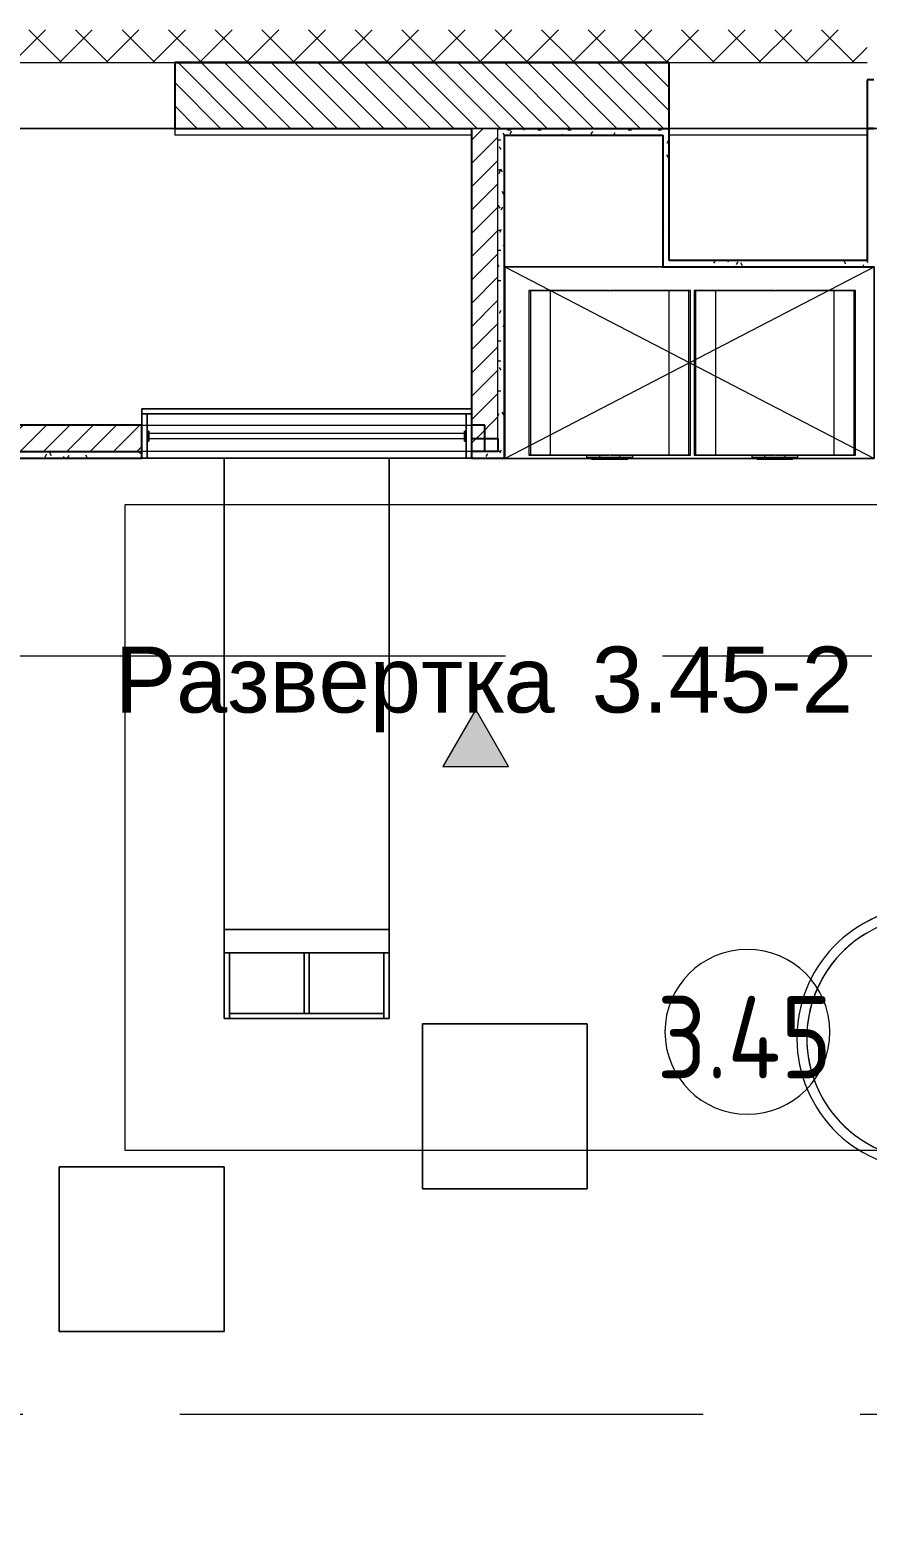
# Model space of a CAD drawing. Header units: millimetres. Extents: x -3511 to 67671, y -1987 to 16130.
# Drawn here: x 4220 to 6760, y 10773 to 15299 of the extents above; entities that cross this region are included whole.
import ezdxf

# ---------------------------------------------------------------- set-up
doc = ezdxf.new("R2010")
doc.units = ezdxf.units.MM
doc.linetypes.add('Осевая', pattern=[3175, 635, -476.25, 1587.5, -476.25])
for name, color, linetype, lineweight in [('A-ANNO-DIMS', 7, 'Continuous', 9), ('A-ANNO-DIMS-100', 7, 'Continuous', 9), ('A-AREA-IDEN', 7, 'Continuous', 9), ('A-DETL', 7, 'Continuous', 9), ('A-WALL', 7, 'Continuous', 9), ('G-ANNO-SYMB', 7, 'Continuous', 9), ('I-WALL', 7, 'Continuous', 9), ('Оси-2', 7, 'Осевая', 9)]:
    doc.layers.add(name, color=color, linetype=linetype, lineweight=lineweight)
for name, color, linetype, lineweight, true_color in [('A-WALL-1', 7, 'Continuous', 25, 0x3c3c3c), ('A-WALL-2', 7, 'Continuous', 13, 0x3c3c3c), ('A-WALL-FNSH-1', 7, 'Continuous', 13, 0x3c3c3c), ('I-FURN-1', 7, 'Continuous', 9, 0xf0f0f0)]:
    doc.layers.add(name, color=color, linetype=linetype, lineweight=lineweight, true_color=true_color)
doc.styles.add('Arial_1', font='arial.ttf', dxfattribs={"height": 200})
doc.styles.add('GOST Common', font='GOST_Common.ttf', dxfattribs={"width": 0.9, "height": 250})
doc.styles.add('ISOCPEUR', font='isocpeur.ttf', dxfattribs={"width": 0.9, "height": 250})
doc.dimstyles.new('ISO-2_5_0_9К_БОЛЬШОЙ', dxfattribs={"dimscale": 304.8, "dimtxt": 248.995294, "dimasz": 0.492126, "dimexe": 0.393701, "dimexo": 0.984252, "dimgap": 0, "dimtad": 1, "dimdec": 0, "dimrnd": 10, "dimzin": 0, "dimdsep": 46, "dimtxsty": 'ISOCPEUR', "dimblk1": 'OBLIQUE', "dimblk2": 'OBLIQUE', "dimsah": 1, "dimcen": 0.09, "dimdle": 0.393701, "dimazin": 0, "dimtfac": 1, "dimtdec": 4, "dimtix": 1, "dimtmove": 0, "dimatfit": 3, "dimfxl": 1, "dimtvp": 1, "dimtolj": 1, "dimtzin": 0, "dimarcsym": 2})
pattern_1 = [(45, (0, 0), (-35.35534, 35.35534), [])]
pattern_2 = [(0, (0, 0), (121.92, 30.48), [10.058, -81.382, 10.058, -81.382, -487.68]), (0, (0, 0), (121.92, 30.48), [-182.88, 10.058, -172.822, 10.058, -81.382, -213.36]), (0, (0, 0), (121.92, 30.48), [-457.2, 10.058, -50.902, 10.058, -142.342]), (120, (45.72, 15.24), (-87.356454, 90.34582), [10.058, -81.382, 10.058, -81.382, -487.68]), (120, (45.72, 15.24), (-87.356454, 90.34582), [-182.88, 10.058, -172.822, 10.058, -81.382, -213.36]), (120, (45.72, 15.24), (-87.356454, 90.34582), [-457.2, 10.058, -50.902, 10.058, -142.342]), (240, (60.96, 76.2), (-34.563546, -120.82582), [10.058, -81.382, 10.058, -81.382, -487.68]), (240, (60.96, 76.2), (-34.563546, -120.82582), [-182.88, 10.058, -172.822, 10.058, -81.382, -213.36]), (240, (60.96, 76.2), (-34.563546, -120.82582), [-457.2, 10.058, -50.902, 10.058, -142.342])]

# ---------------------------------------------------------------- blocks, each defined once
blk = doc.blocks.new('Шкаф параметрический - 1_309-32541261-План разверток пом_3_45_ Этаж 3')
at = {"layer": 'I-FURN-1'}
for p, q in [((0, 0), (1120, 581)), ((0, 581), (1120, 0)), ((1120, 581), (0, 581)), ((0, 581), (0, 0)), ((0, 0), (0, 581)), ((0, 581), (479, 581)), ((479, 581), (1119, 581)), ((1120, 0), (1120, 581)), ((1120, 581), (1120, 0)), ((0, 0), (1120, 0)), ((263, 0), (0, 0)), ((373, 0), (263, 0)), ((764, 0), (373, 0)), ((874, 0), (764, 0)), ((1120, 0), (874, 0))]:
    blk.add_line(p, q, dxfattribs=at)
blk = doc.blocks.new('ПУФ - 800 мешок 1_51-26157157-План разверток пом_3_45_ Этаж 3')
at = {"layer": 'I-FURN-1'}
blk.add_line((-164.9, 331.2), (-164.9, 331.2), dxfattribs=at)
for radius, start, end in [(400, 0, 180), (400, 0, 180), (370, 0, 180), (370, 95.2941, 116.4616), (370, 31.7647, 95.2941), (370, 116.4706, 180), (370, 0, 31.7647), (400, 180, 360), (400, 180, 320), (370, 180, 328.2353), (370, 180, 243.5294), (400, 320, 0), (370, 349.5929, 0), (370, 349.5929, 360), (370, 254.1176, 349.4118), (370, 328.2353, 349.4118), (370, 243.5294, 254.1176)]:
    blk.add_arc((0, 0), radius, start, end, dxfattribs=at)
blk = doc.blocks.new('Стол для рисования - Стол для рисования-31999524-План разверток пом_3_45_ Этаж 3')
at = {"layer": 'I-FURN-1'}
for p, q in [((-134, 500), (-150, 500)), ((-150, 500), (-150, -500)), ((-150, -500), (-150, 500)), ((-150, 500), (-134, 500)), ((-150, 500), (-150, -500)), ((0, 500), (-150, 500)), ((-150, 500), (0, 500)), ((-150, -500), (-150, 500)), ((-150, 500), (-150, -500)), ((-100, 500), (-150, 500)), ((-150, 500), (-100, 500)), ((-150, -500), (-150, 500)), ((0, 500), (-134, 500)), ((-134, 500), (-134, 484)), ((-134, 484), (-134, 500)), ((-134, 500), (-100, 500)), ((-134, -500), (-134, 500)), ((-134, 500), (-134, 484)), ((-100, 500), (-60, 500)), ((-60, 500), (-100, 500)), ((-100, 500), (-60, 500)), ((-60, 500), (0, 500)), ((0, 500), (-60, 500)), ((-60, 500), (0, 500)), ((0, 484), (0, 500)), ((0, 500), (0, 484)), ((0, -500), (0, 500)), ((0, 500), (0, -500)), ((0, 484), (0, 500)), ((0, 500), (0, 484)), ((-134, 484), (0, 484)), ((-81.4, 484), (-134, 484)), ((-134, 484), (-134, -484)), ((-81.9, 484), (-81.9, 478.5)), ((-81.9, 484), (-59.4, 484)), ((-81.4, 484), (-81.9, 484)), ((-81.9, 478.5), (-81.4, 478.5)), ((-79.9, 478.5), (-81.9, 478.5)), ((-74.5, 484), (-81.4, 484)), ((-74.5, 484), (-81.4, 484)), ((-81.4, 478.5), (-74.5, 478.5)), ((-77.5, 478.5), (-79.9, 478.5)), ((-74.4, 478.5), (-77.5, 478.5)), ((-74.5, 484), (-74.2, 484)), ((-74.2, 484), (-74.5, 484)), ((-74.5, 483.8), (-74.5, 478.5)), ((-74.5, 478.5), (-74.5, -478.8)), ((-51.9, 478.5), (-74.4, 478.5)), ((-74.2, 484), (-70.8, 484)), ((-70.8, 484), (-74.2, 484)), ((-70.8, 484), (-73.5, 484)), ((-70.8, 484), (-73.5, 484)), ((-73.5, 478.5), (-72.4, 478.5)), ((-72.3, 478.5), (-70.8, 478.5)), ((-67, 484), (-70.8, 484)), ((-70.8, 484), (-67, 484)), ((-67, 484), (-70.8, 484)), ((-67, 484), (-70.8, 484)), ((-70.7, 478.5), (-69, 478.5)), ((-68.9, 478.5), (-67, 478.5)), ((-63.2, 484), (-66.9, 484)), ((-66.9, 484), (-63.3, 484)), ((-63.3, 484), (-66.9, 484)), ((-63.3, 484), (-66.9, 484)), ((-66.9, 478.5), (-65, 478.5)), ((-65, 478.5), (-63.2, 478.5)), ((-60.5, 484), (-63, 484)), ((-63, 484), (-59.8, 484)), ((-59.8, 484), (-63, 484)), ((-60.5, 484), (-63, 484)), ((-63, 478.5), (-61.7, 478.5)), ((-61.6, 478.5), (-60.5, 478.5)), ((-59.8, 484), (-59.5, 484)), ((-59.5, 484), (-59.8, 484)), ((-59.5, 478.5), (-59.5, 483.9)), ((-59.5, -478.7), (-59.5, 478.5)), ((-59.4, 484), (-56.3, 484)), ((-52.4, 484), (-59.4, 484)), ((-52.4, 484), (-59.4, 484)), ((-59.4, 478.5), (-52.4, 478.5)), ((-56.3, 484), (-51.9, 484)), ((-51.9, 484), (-52.4, 484)), ((0, 484), (-52.4, 484)), ((-52.4, 478.5), (-51.9, 478.5)), ((-51.9, 478.5), (-51.9, 484)), ((0, -484), (0, 484)), ((0, 484), (0, -484)), ((1500, 250), (0, 250)), ((0, 250), (0, -250)), ((0, -250), (0, 250)), ((0, 250), (1500, 250)), ((1430, 250), (1430, -250)), ((1500, 250), (1430, 250)), ((1430, 250), (1500, 250)), ((1430, -250), (1430, 250)), ((1700, 250), (1500, 250)), ((1500, 250), (1500, 234)), ((1500, 234), (1500, 250)), ((1500, 250), (1700, 250)), ((1500, 234), (1500, 250)), ((1500, 250), (1500, 8)), ((1500, -250), (1500, 250)), ((1500, 250), (1500, 234)), ((1500, 234), (1700, 234)), ((1684, 234), (1500, 234)), ((1500, 8), (1500, 234)), ((1684, 234), (1500, 234)), ((1500, 234), (1500, 8)), ((1500, 8), (1500, 234)), ((1500, 234), (1684, 234)), ((1500, 234), (1500, 8)), ((1700, 234), (1684, 234)), ((1684, 234), (1684, -234)), ((1684, 8), (1684, 234)), ((1684, 234), (1700, 234)), ((1700, 234), (1684, 234)), ((1700, 234), (1684, 234)), ((1684, 234), (1700, 234)), ((1700, 234), (1700, 250)), ((1700, 250), (1700, 234)), ((1700, -234), (1700, 234)), ((1700, 234), (1700, -234)), ((1700, -234), (1700, 234)), ((1700, 234), (1700, -234)), ((1684, 8), (1500, 8)), ((1500, 8), (1500, -8)), ((1500, -8), (1500, 8)), ((1500, 8), (1684, 8)), ((1500, -8), (1500, 8)), ((1500, 8), (1500, -8)), ((1500, 8), (1500, -8)), ((1500, -8), (1500, 8)), ((1500, 8), (1500, -8)), ((1684, -8), (1684, 8)), ((1684, 8), (1684, -8)), ((1684, -8), (1684, 8)), ((1500, -8), (1684, -8)), ((1684, -8), (1500, -8)), ((1500, -234), (1500, -8)), ((1500, -8), (1500, -250)), ((1500, -8), (1500, -234)), ((1500, -234), (1500, -8)), ((1500, -8), (1500, -234)), ((1684, -234), (1684, -8)), ((0, -250), (1500, -250)), ((1500, -250), (0, -250)), ((1430, -250), (1500, -250)), ((1500, -250), (1430, -250)), ((1700, -234), (1500, -234)), ((1500, -234), (1500, -250)), ((1500, -250), (1500, -234)), ((1500, -234), (1684, -234)), ((1500, -250), (1500, -234)), ((1500, -234), (1684, -234)), ((1684, -234), (1500, -234)), ((1500, -234), (1500, -250)), ((1500, -250), (1700, -250)), ((1700, -250), (1500, -250)), ((1684, -234), (1700, -234)), ((1700, -234), (1684, -234)), ((1684, -234), (1700, -234)), ((1684, -234), (1700, -234)), ((1700, -234), (1684, -234)), ((1700, -250), (1700, -234)), ((1700, -234), (1700, -250)), ((0, -484), (-134, -484)), ((-134, -484), (-134, -500)), ((-134, -500), (-134, -484)), ((-134, -484), (-81.4, -484)), ((-134, -484), (-134, -500)), ((-81.9, -478.6), (-81.9, -484)), ((-81.9, -478.6), (-51.9, -478.6)), ((-81.4, -478.6), (-81.9, -478.6)), ((-81.9, -484), (-81.4, -484)), ((-51.9, -484), (-81.9, -484)), ((-74.5, -478.6), (-81.4, -478.6)), ((-81.4, -484), (-74.5, -484)), ((-81.4, -484), (-74.5, -484)), ((-74.5, -478.8), (-74.5, -484)), ((-74.5, -484), (-74.2, -484)), ((-74.2, -484), (-74.5, -484)), ((-74.2, -484), (-70.8, -484)), ((-70.8, -484), (-74.2, -484)), ((-72.4, -478.6), (-73.5, -478.6)), ((-73.5, -484), (-70.8, -484)), ((-73.5, -484), (-70.8, -484)), ((-70.8, -478.6), (-72.4, -478.6)), ((-69, -478.6), (-70.8, -478.6)), ((-70.8, -484), (-67, -484)), ((-70.8, -484), (-67, -484)), ((-67, -484), (-70.8, -484)), ((-70.8, -484), (-67, -484)), ((-67, -478.6), (-69, -478.6)), ((-65.1, -478.6), (-66.9, -478.6)), ((-66.9, -484), (-63.2, -484)), ((-66.9, -484), (-63.3, -484)), ((-63.3, -484), (-66.9, -484)), ((-66.9, -484), (-63.3, -484)), ((-63.3, -478.6), (-65, -478.6)), ((-61.7, -478.6), (-63, -478.6)), ((-63, -484), (-60.5, -484)), ((-63, -484), (-59.5, -484)), ((-59.5, -484), (-63, -484)), ((-63, -484), (-60.5, -484)), ((-60.5, -478.6), (-61.7, -478.6)), ((-59.5, -484), (-59.5, -478.7)), ((-52.4, -478.6), (-59.4, -478.6)), ((-59.4, -484), (-52.4, -484)), ((-59.4, -484), (-52.4, -484)), ((-51.9, -478.6), (-52.4, -478.6)), ((-52.4, -484), (-51.9, -484)), ((-52.4, -484), (0, -484)), ((-51.9, -484), (-51.9, -478.6)), ((0, -500), (0, -484)), ((0, -484), (0, -500)), ((0, -500), (0, -484)), ((0, -484), (0, -500)), ((-150, -500), (-134, -500)), ((-134, -500), (-150, -500)), ((-150, -500), (0, -500)), ((0, -500), (-150, -500)), ((-150, -500), (-100, -500)), ((-100, -500), (-150, -500)), ((-134, -500), (0, -500)), ((-100, -500), (-134, -500)), ((0, -500), (-100, -500)), ((-100, -500), (0, -500)), ((0, -500), (-100, -500))]:
    blk.add_line(p, q, dxfattribs=at)
blk = doc.blocks.new('Пуф круглый - Пуф круглый-32037574-План разверток пом_3_45_ Этаж 3')
at = {"layer": 'I-FURN-1'}
for p, q in [((-180, 250), (-180, -250)), ((-180, 250), (-69.2, 250)), ((-178.5, 250), (-180, 250)), ((-127.3, 250), (-178.5, 250)), ((-46.6, 250), (-127.3, 250)), ((-69.2, 250), (-2.3, 250)), ((-2.3, 250), (-46.6, 250)), ((2.3, 250), (69.2, 250)), ((127.3, 250), (2.3, 250)), ((69.2, 250), (155.9, 250)), ((155.9, 250), (127.3, 250)), ((155.9, 250), (180, 250)), ((178.5, 250), (155.9, 250)), ((180, 250), (178.5, 250)), ((180, -250), (180, 250)), ((-180, -250), (-178.5, -250)), ((-69.2, -250), (-180, -250)), ((-178.5, -250), (-90, -250)), ((-90, -250), (-69.9, -250)), ((-70, -250), (-70, -257.4)), ((-70, -250), (-40, -250)), ((-69.3, -250), (-70, -250)), ((-70, -257.4), (-69.3, -257.4)), ((-32.7, -257.4), (-70, -257.4)), ((-69.9, -250), (-65.1, -250)), ((-50, -250), (-69.3, -250)), ((-69.3, -257.4), (-55.2, -257.4)), ((-2.3, -250), (-69.2, -250)), ((-64.7, -250), (-46.6, -250)), ((-55, -257.4), (-32.7, -257.4)), ((-30.7, -257.4), (-55, -257.4)), ((-55, -260), (-55, -257.4)), ((-55, -257.4), (-55, -260)), ((-55, -257.4), (-35.9, -257.4)), ((-55, -262.1), (-55, -260)), ((-55, -260), (-55, -262.1)), ((-55, -262.1), (55, -262.1)), ((55, -262.1), (-55, -262.1)), ((-44.8, -250), (-50, -250)), ((-46.6, -250), (-30.9, -250)), ((-40, -250), (-44.8, -250)), ((-40, -250), (-32.7, -250)), ((-35.9, -250), (-40, -250)), ((-32.7, -250), (-35.9, -250)), ((-35.9, -257.4), (-32.7, -257.4)), ((-32.7, -250), (-30.7, -250)), ((-30.7, -250), (-32.7, -250)), ((-32.7, -257.4), (32.7, -257.4)), ((-32.7, -257.4), (-30.7, -257.4)), ((-30, -257.4), (-32.7, -257.4)), ((-30.9, -250), (-2.3, -250)), ((-30.7, -250), (-30, -250)), ((-30, -250), (-30.7, -250)), ((30.7, -257.4), (-30.7, -257.4)), ((-30.7, -257.4), (-30, -257.4)), ((-30, -257.4), (-30, -250)), ((2.3, -250), (30.9, -250)), ((69.2, -250), (2.3, -250)), ((30, -250), (30, -257.4)), ((30, -250), (70, -250)), ((30.7, -250), (30, -250)), ((30, -257.4), (30.7, -257.4)), ((30.7, -257.4), (30, -257.4)), ((32.7, -250), (30.7, -250)), ((40, -257.4), (30.7, -257.4)), ((30.7, -257.4), (55, -257.4)), ((44.8, -257.4), (30.7, -257.4)), ((30.9, -250), (40.1, -250)), ((35.9, -250), (32.7, -250)), ((32.7, -257.4), (40, -257.4)), ((64.1, -250), (35.9, -250)), ((40.9, -257.4), (55, -257.4)), ((55, -257.4), (40.9, -257.4)), ((41, -250), (69.9, -250)), ((70, -257.4), (44.8, -257.4)), ((55, -257.4), (55, -260)), ((55, -257.4), (55, -260)), ((55, -260), (55, -262.1)), ((55, -260), (55, -262.1)), ((55.2, -257.4), (69.3, -257.4)), ((67.3, -250), (64.1, -250)), ((69.3, -250), (67.3, -250)), ((180, -250), (69.2, -250)), ((70, -250), (69.3, -250)), ((69.3, -257.4), (70, -257.4)), ((69.9, -250), (155.9, -250)), ((70, -257.4), (70, -250)), ((155.9, -250), (173.9, -250)), ((173.9, -250), (178.5, -250)), ((178.5, -250), (180, -250))]:
    blk.add_line(p, q, dxfattribs=at)
blk = doc.blocks.new('Пуф круглый - Пуф круглый-V4-План разверток пом_3_45_ Этаж 3')
at = {"layer": 'I-FURN-1'}
for p, q in [((-180, 250), (-180, -250)), ((-180, 250), (-69.2, 250)), ((-178.5, 250), (-180, 250)), ((-173.9, 250), (-178.5, 250)), ((-155.9, 250), (-173.9, 250)), ((-90, 250), (-155.9, 250)), ((-2.3, 250), (-90, 250)), ((-69.2, 250), (-2.3, 250)), ((2.3, 250), (69.2, 250)), ((46.6, 250), (2.3, 250)), ((178.5, 250), (46.6, 250)), ((69.2, 250), (180, 250)), ((180, 250), (178.5, 250)), ((180, -250), (180, 250)), ((-180, -250), (-178.5, -250)), ((-69.2, -250), (-180, -250)), ((-178.5, -250), (-155.9, -250)), ((-155.9, -250), (-69.9, -250)), ((-70, -250), (-70, -257.4)), ((-70, -250), (-67.3, -250)), ((-69.3, -250), (-70, -250)), ((-70, -257.4), (-69.3, -257.4)), ((-32.7, -257.4), (-70, -257.4)), ((-69.9, -250), (-30.9, -250)), ((-30.7, -250), (-69.3, -250)), ((-69.3, -257.4), (-64.1, -257.4)), ((-2.3, -250), (-69.2, -250)), ((-67.3, -250), (-30, -250)), ((-64.1, -257.4), (-55.2, -257.4)), ((-55, -257.4), (-32.7, -257.4)), ((-30.7, -257.4), (-55, -257.4)), ((-55, -260), (-55, -257.4)), ((-55, -257.4), (-55, -260)), ((-55, -257.4), (-40, -257.4)), ((-55, -262.1), (-55, -260)), ((-55, -260), (-55, -262.1)), ((-55, -262.1), (55, -262.1)), ((55, -262.1), (-55, -262.1)), ((-40, -257.4), (-35.9, -257.4)), ((-35.9, -257.4), (-30.7, -257.4)), ((-32.7, -257.4), (32.7, -257.4)), ((-30, -257.4), (-32.7, -257.4)), ((-30.9, -250), (-2.3, -250)), ((-30, -250), (-30.7, -250)), ((30.7, -257.4), (-30.7, -257.4)), ((-30.7, -257.4), (-30, -257.4)), ((-30, -257.4), (-30, -250)), ((2.3, -250), (30.9, -250)), ((69.2, -250), (2.3, -250)), ((30, -250), (30, -257.4)), ((30, -250), (32.7, -250)), ((30.7, -250), (30, -250)), ((30, -257.4), (30.7, -257.4)), ((30.7, -257.4), (30, -257.4)), ((69.3, -250), (30.7, -250)), ((55, -257.4), (30.7, -257.4)), ((30.7, -257.4), (55, -257.4)), ((35.9, -257.4), (30.7, -257.4)), ((30.9, -250), (46.6, -250)), ((32.7, -250), (50, -250)), ((32.7, -257.4), (55, -257.4)), ((55.2, -257.4), (35.9, -257.4)), ((46.6, -250), (67.9, -250)), ((50, -250), (55.2, -250)), ((55, -257.4), (55, -260)), ((55, -257.4), (55, -260)), ((55, -260), (55, -262.1)), ((55, -260), (55, -262.1)), ((55.2, -250), (64.1, -250)), ((55.2, -257.4), (67.3, -257.4)), ((70, -257.4), (55.2, -257.4)), ((64.1, -250), (67.3, -250)), ((67.3, -250), (70, -250)), ((67.3, -257.4), (67.5, -257.4)), ((67.5, -257.4), (69.3, -257.4)), ((68.1, -250), (69.9, -250)), ((180, -250), (69.2, -250)), ((70, -250), (69.3, -250)), ((69.3, -257.4), (70, -257.4)), ((69.9, -250), (90, -250)), ((70, -257.4), (70, -250)), ((90, -250), (127.3, -250)), ((127.3, -250), (155.9, -250)), ((155.9, -250), (173.9, -250)), ((173.9, -250), (178.5, -250)), ((178.5, -250), (180, -250))]:
    blk.add_line(p, q, dxfattribs=at)
blk = doc.blocks.new('Пуф треугольный - Пуф треугольный-32036783-План разверток пом_3_45_ Этаж 3')
at = {"layer": 'I-FURN-1'}
for p, q in [((-244.9, 250), (-244.9, -250)), ((-243.4, 250), (-244.9, 250)), ((-244.9, 250), (-243.9, 250)), ((-243.9, 250), (-180, 250)), ((-239.3, 250), (-243.4, 250)), ((-180, 250), (-239.3, 250)), ((-239.3, -250), (-239.3, 250)), ((-180, 250), (-68.6, 250)), ((-2.3, 250), (-180, 250)), ((-68.6, 250), (-2.3, 250)), ((-2.3, 250), (2.3, 250)), ((2.3, 250), (68.6, 250)), ((180, 250), (2.3, 250)), ((68.6, 250), (180, 250)), ((180, 250), (243.9, 250)), ((239.3, 250), (180, 250)), ((244.9, 250), (239.3, 250)), ((239.3, 250), (239.3, -250)), ((243.9, 250), (244.9, 250)), ((244.9, -250), (244.9, 250)), ((-244.9, -250), (-239.3, -250)), ((-243.9, -250), (-244.9, -250)), ((-180, -250), (-243.9, -250)), ((-239.3, -250), (-180, -250)), ((-180, -250), (-69.3, -250)), ((-68.6, -250), (-180, -250)), ((-70, -250), (-70, -257.4)), ((-70, -250), (-67.3, -250)), ((-69.3, -250), (-70, -250)), ((-70, -257.4), (-69.3, -257.4)), ((-32.7, -257.4), (-70, -257.4)), ((-55.2, -250), (-69.3, -250)), ((-69.3, -250), (-64.6, -250)), ((-69.3, -257.4), (-64.1, -257.4)), ((-2.3, -250), (-68.6, -250)), ((-67.3, -250), (-44.8, -250)), ((-64.1, -250), (-30.7, -250)), ((-64.1, -257.4), (-55.2, -257.4)), ((-44.8, -250), (-55.2, -250)), ((-55, -257.4), (-32.7, -257.4)), ((-30.7, -257.4), (-55, -257.4)), ((-55, -260), (-55, -257.4)), ((-55, -257.4), (-55, -260)), ((-55, -257.4), (-30.7, -257.4)), ((-55, -262.1), (-55, -260)), ((-55, -260), (-55, -262.1)), ((-55, -262.1), (55, -262.1)), ((55, -262.1), (-55, -262.1)), ((-44.8, -250), (-30, -250)), ((-35.9, -250), (-44.8, -250)), ((-32.7, -250), (-35.9, -250)), ((-30.7, -250), (-32.7, -250)), ((-32.7, -257.4), (32.7, -257.4)), ((-30, -257.4), (-32.7, -257.4)), ((-30, -250), (-30.7, -250)), ((-30.7, -250), (-2.3, -250)), ((30.7, -257.4), (-30.7, -257.4)), ((-30.7, -257.4), (-30, -257.4)), ((-30, -257.4), (-30, -250)), ((2.3, -250), (-2.3, -250)), ((2.3, -250), (30.7, -250)), ((68.6, -250), (2.3, -250)), ((30, -250), (30, -257.4)), ((30, -250), (30.7, -250)), ((30.7, -250), (30, -250)), ((30, -257.4), (30.7, -257.4)), ((30.7, -257.4), (30, -257.4)), ((30.7, -250), (32.7, -250)), ((40, -250), (30.7, -250)), ((30.7, -250), (40, -250)), ((40, -257.4), (30.7, -257.4)), ((30.7, -257.4), (44.8, -257.4)), ((70, -257.4), (30.7, -257.4)), ((32.7, -250), (40, -250)), ((32.7, -257.4), (40, -257.4)), ((40, -250), (44.8, -250)), ((50, -250), (40, -250)), ((40.9, -250), (69.3, -250)), ((40.9, -257.4), (55, -257.4)), ((55, -257.4), (40.9, -257.4)), ((44.8, -250), (50, -250)), ((44.8, -257.4), (50, -257.4)), ((50, -250), (55.2, -250)), ((55.2, -250), (50, -250)), ((50, -257.4), (55, -257.4)), ((55, -257.4), (55, -260)), ((55, -257.4), (55, -260)), ((55, -260), (55, -262.1)), ((55, -260), (55, -262.1)), ((55.2, -250), (60, -250)), ((60, -250), (55.2, -250)), ((55.2, -257.4), (69.3, -257.4)), ((60, -250), (64.1, -250)), ((64.1, -250), (60, -250)), ((64.1, -250), (67.3, -250)), ((69.3, -250), (64.1, -250)), ((67.3, -250), (69.3, -250)), ((180, -250), (68.6, -250)), ((69.3, -250), (70, -250)), ((70, -250), (69.3, -250)), ((69.3, -250), (180, -250)), ((69.3, -257.4), (70, -257.4)), ((70, -257.4), (70, -250)), ((180, -250), (239.3, -250)), ((243.9, -250), (180, -250)), ((239.3, -250), (242.3, -250)), ((242.3, -250), (243.4, -250)), ((243.4, -250), (244.3, -250)), ((244.9, -250), (243.9, -250)), ((244.3, -250), (244.9, -250))]:
    blk.add_line(p, q, dxfattribs=at)
blk = doc.blocks.new('Пуф треугольный - Пуф треугольный-V5-План разверток пом_3_45_ Этаж 3')
at = {"layer": 'I-FURN-1'}
for p, q in [((-244.9, 250), (-244.9, -250)), ((-239.3, 250), (-244.9, 250)), ((-244.9, 250), (-243.9, 250)), ((-243.9, 250), (-180, 250)), ((-180, 250), (-239.3, 250)), ((-239.3, -250), (-239.3, 250)), ((-180, 250), (-68.6, 250)), ((-2.3, 250), (-180, 250)), ((-68.6, 250), (-2.3, 250)), ((-2.3, 250), (2.3, 250)), ((2.3, 250), (68.6, 250)), ((180, 250), (2.3, 250)), ((68.6, 250), (180, 250)), ((180, 250), (243.9, 250)), ((239.3, 250), (180, 250)), ((240.9, 250), (239.3, 250)), ((239.3, 250), (239.3, -250)), ((242.3, 250), (240.9, 250)), ((244.8, 250), (242.3, 250)), ((243.9, 250), (244.9, 250)), ((244.9, 250), (244.8, 250)), ((244.9, -250), (244.9, 250)), ((-244.9, -250), (-240.9, -250)), ((-243.9, -250), (-244.9, -250)), ((-180, -250), (-243.9, -250)), ((-240.9, -250), (-239.3, -250)), ((-239.3, -250), (-180, -250)), ((-180, -250), (-69.3, -250)), ((-68.6, -250), (-180, -250)), ((-70, -250), (-70, -257.4)), ((-70, -250), (-67.3, -250)), ((-69.3, -250), (-70, -250)), ((-70, -257.4), (-69.3, -257.4)), ((-32.7, -257.4), (-70, -257.4)), ((-60, -250), (-69.3, -250)), ((-69.3, -250), (-30.7, -250)), ((-69.3, -257.4), (-55.2, -257.4)), ((-2.3, -250), (-68.6, -250)), ((-67.3, -250), (-64.1, -250)), ((-64.1, -250), (-50, -250)), ((-55.2, -250), (-60, -250)), ((-50, -250), (-55.2, -250)), ((-55, -257.4), (-32.7, -257.4)), ((-30.7, -257.4), (-55, -257.4)), ((-55, -260), (-55, -257.4)), ((-55, -257.4), (-55, -260)), ((-55, -257.4), (-30.7, -257.4)), ((-55, -262.1), (-55, -260)), ((-55, -260), (-55, -262.1)), ((-55, -262.1), (55, -262.1)), ((55, -262.1), (-55, -262.1)), ((-50, -250), (-30, -250)), ((-44.8, -250), (-50, -250)), ((-40, -250), (-44.8, -250)), ((-30.7, -250), (-40, -250)), ((-32.7, -257.4), (32.7, -257.4)), ((-30, -257.4), (-32.7, -257.4)), ((-30, -250), (-30.7, -250)), ((-30.7, -250), (-2.3, -250)), ((30.7, -257.4), (-30.7, -257.4)), ((-30.7, -257.4), (-30, -257.4)), ((-30, -257.4), (-30, -250)), ((2.3, -250), (-2.3, -250)), ((2.3, -250), (30.7, -250)), ((68.6, -250), (2.3, -250)), ((30, -250), (30, -257.4)), ((30, -250), (60, -250)), ((30.7, -250), (30, -250)), ((30, -257.4), (30.7, -257.4)), ((30.7, -257.4), (30, -257.4)), ((55.2, -250), (30.7, -250)), ((30.7, -250), (67.3, -250)), ((55, -257.4), (30.7, -257.4)), ((30.7, -257.4), (35.9, -257.4)), ((70, -257.4), (30.7, -257.4)), ((32.7, -257.4), (55, -257.4)), ((35.9, -257.4), (55, -257.4)), ((55, -257.4), (55, -260)), ((55, -257.4), (55, -260)), ((55, -260), (55, -262.1)), ((55, -260), (55, -262.1)), ((60, -250), (55.2, -250)), ((55.2, -257.4), (67.3, -257.4)), ((60, -250), (70, -250)), ((69.3, -250), (60, -250)), ((67.3, -257.4), (67.5, -257.4)), ((67.5, -250), (69.3, -250)), ((67.5, -257.4), (69.3, -257.4)), ((173, -250), (68.6, -250)), ((70, -250), (69.3, -250)), ((69.3, -250), (173, -250)), ((69.3, -257.4), (70, -257.4)), ((70, -257.4), (70, -250)), ((173.9, -250), (180, -250)), ((180, -250), (173.9, -250)), ((180, -250), (239.3, -250)), ((243.9, -250), (180, -250)), ((239.3, -250), (244.9, -250)), ((244.9, -250), (243.9, -250))]:
    blk.add_line(p, q, dxfattribs=at)
blk = doc.blocks.new('DIMBLOCK4-План разверток пом_3_45_ Этаж 3')
at = {"layer": 'A-ANNO-DIMS-100', "lineweight": 20}
for p, q in [((-1181.4, 15000), (-1256.4, 15075)), ((-1181.4, 15000), (-1106.4, 14925)), ((-1181.4, 13400), (-1256.4, 13475)), ((-1181.4, 13400), (-1106.4, 13325))]:
    blk.add_line(p, q, dxfattribs=at)
at = {"layer": 'A-ANNO-DIMS-100'}
for p, q in [((9560.6, 15000), (-1301.4, 15000)), ((-1181.4, 15000), (-1181.4, 13400)), ((-1181.4, 15000), (9560.6, 15000)), ((-1375.3, 13400), (-1061.4, 13400)), ((-1181.4, 13400), (-1375.3, 13400))]:
    blk.add_line(p, q, dxfattribs=at)
at = {"layer": 'A-ANNO-DIMS-100', "color": 0, "insert": (-1508, 13905.5), "char_height": 250, "width": 706.764, "attachment_point": 1, "rotation": 90, "line_spacing_factor": 1.149209, "style": 'ISOCPEUR'}
blk.add_mtext('1600', dxfattribs=at)
blk = doc.blocks.new('_Oblique')
at = {"color": 0, "linetype": 'ByBlock', "lineweight": -2}
blk.add_line((-0.5, -0.5), (0.5, 0.5), dxfattribs=at)
blk = doc.blocks.new('DIMBLOCK5-План разверток пом_3_45_ Этаж 3')
at = {"layer": 'A-ANNO-DIMS-100', "lineweight": 20}
for p, q in [((-1181.4, 11100), (-1256.4, 11175)), ((-1181.4, 11100), (-1106.4, 11025)), ((-1181.4, 10500), (-1256.4, 10575)), ((-1181.4, 10500), (-1106.4, 10425))]:
    blk.add_line(p, q, dxfattribs=at)
at = {"layer": 'A-ANNO-DIMS-100'}
for p, q in [((-1375.3, 11100), (-1061.4, 11100)), ((-1181.4, 11100), (-1375.3, 11100)), ((-1181.4, 11100), (-1181.4, 10500)), ((9560.6, 10500), (-1301.4, 10500)), ((-1181.4, 10500), (9560.6, 10500))]:
    blk.add_line(p, q, dxfattribs=at)
at = {"layer": 'A-ANNO-DIMS-100', "color": 0, "insert": (-1508, 10563), "char_height": 250, "width": 568.858, "attachment_point": 1, "rotation": 90, "line_spacing_factor": 1.149209, "style": 'ISOCPEUR'}
blk.add_mtext('600', dxfattribs=at)
blk = doc.blocks.new('Фасад - Марка фасада_Указатель-25386507-План разверток пом_3_45_ Этаж 3')
at = {"layer": 'G-ANNO-SYMB'}
blk.add_hatch(color=256, dxfattribs=at).paths.add_polyline_path([(-1, 0), (0, 1.732), (1, 0), (0, 0)])
for p, q in [((0, 1.732), (-1, 0)), ((1, 0), (0, 1.732)), ((-1, 0), (0, 0)), ((0, 0), (1, 0))]:
    blk.add_line(p, q, dxfattribs=at)
blk = doc.blocks.new('Марка_Помещения - Номер-25198446-План разверток пом_3_45_ Этаж 3')
at = {"layer": 'A-AREA-IDEN'}
for start, end in [(360, 180), (180, 360)]:
    blk.add_arc((0, 0), 2.5, start, end, dxfattribs=at)

msp = doc.modelspace()

# ---------------------------------------------------------------- hatches: boundary and pattern name
at = {"layer": 'A-WALL'}
h = msp.add_hatch(dxfattribs=at)
h.set_pattern_fill('FP_2', color=256, style=0, pattern_type=2)
h.set_pattern_definition([(45, (0, 0), (-70.7107, 70.7107), []), (135, (0, 0), (-70.7107, -70.7107), [])])
h.paths.add_polyline_path([(13194.6, 15200), (13194.6, 15299.2), (12860, 15299.2), (12860, 15200)])
h.paths.add_polyline_path([(9760, 15200), (9760, 15299.2), (9160, 15299.2), (9160, 15200), (9396.2, 15200)])
h.paths.add_polyline_path([(8130.1, 15200), (8260, 15200), (8260, 15299.2), (7660, 15299.2), (7660, 15200), (7708.1, 15200)])
h.paths.add_polyline_path([(6160, 15200), (6760, 15200), (6760, 15299.2), (40, 15299.2), (40, 15293), (-110, 15293), (-110, 15200), (5597.9, 15200)])
h = msp.add_hatch(dxfattribs=at)
h.set_pattern_fill('FP_3', color=256, style=0, pattern_type=2)
h.set_pattern_definition([(135, (0, 0), (-35.35534, -35.35534), [])])
h.paths.add_polyline_path([(12941.3, 15000), (13194.6, 15000), (13194.6, 15200), (12860, 15200), (12860, 15000)])
h.paths.add_polyline_path([(4660, 15000), (6160, 15000), (6160, 15200), (4660, 15200)])
h.paths.add_polyline_path([(8260, 15000), (8260, 15200), (7660, 15200), (7660, 15000), (8130.1, 15000)])
h.paths.add_polyline_path([(9760, 15000), (9760, 15200), (9160, 15200), (9160, 15000), (9396.2, 15000)])
at = {"layer": 'I-WALL'}
h = msp.add_hatch(dxfattribs=at)
h.set_pattern_fill('FP_6', color=256, style=0, pattern_type=2)
h.set_pattern_definition(pattern_1)
h.paths.add_polyline_path([(5597.9, 14060), (5640, 14060), (5640, 15000), (5560, 15000), (5560, 14060)])
h = msp.add_hatch(dxfattribs=at)
h.set_pattern_fill('FP_9', color=256, style=0, pattern_type=2)
h.set_pattern_definition(pattern_2)
h.paths.add_polyline_path([(6140, 14980), (6160, 14980), (6160, 15000), (5640, 15000), (5640, 14980), (5660, 14980)])
h = msp.add_hatch(dxfattribs=at)
h.set_pattern_fill('FP_9', color=256, style=0, pattern_type=2)
h.set_pattern_definition(pattern_2)
h.paths.add_polyline_path([(5640, 14020), (5660, 14020), (5660, 14980), (5640, 14980), (5640, 14060)])
h = msp.add_hatch(dxfattribs=at)
h.set_pattern_fill('FP_9', color=256, style=0, pattern_type=2)
h.set_pattern_definition(pattern_2)
h.paths.add_polyline_path([(6140, 14580), (6160, 14580), (6160, 14980), (6140, 14979), (6140, 14818.8)])
h = msp.add_hatch(dxfattribs=at)
h.set_pattern_fill('FP_9', color=256, style=0, pattern_type=2)
h.set_pattern_definition(pattern_2)
h.paths.add_polyline_path([(6780, 14580), (6780, 14600), (6160, 14600), (6160, 14580), (6442, 14580)])
h = msp.add_hatch(dxfattribs=at)
h.set_pattern_fill('FP_6', color=256, style=0, pattern_type=2)
h.set_pattern_definition(pattern_1)
h.paths.add_polyline_path([(3130, 14020), (4560, 14020), (4560, 14100), (3130, 14100)])
h.paths.add_polyline_path([(5600, 14020), (5600, 14100), (5560, 14100), (5560, 14020), (5597.9, 14020)])
h = msp.add_hatch(dxfattribs=at)
h.set_pattern_fill('FP_9', color=256, style=0, pattern_type=2)
h.set_pattern_definition(pattern_2)
h.paths.add_polyline_path([(5560, 14000), (5660, 14000), (5660, 14020), (5560, 14020)])
h.paths.add_polyline_path([(4560, 14000), (4560, 14020), (3130, 14020), (3130, 14000), (4542.8, 14000)])

# ---------------------------------------------------------------- linework, layer by layer
at = {"layer": 'A-DETL'}
for p, q in [((4510, 13860), (7040, 13860)), ((4510, 11900), (4510, 13860)), ((7040, 11900), (4510, 11900))]:
    msp.add_line(p, q, dxfattribs=at)
at = {"layer": 'A-WALL'}
for p, q in [((5640, 15000), (5560, 15000)), ((5640, 14060), (5640, 15000)), ((5660, 13999), (5660, 14000))]:
    msp.add_line(p, q, dxfattribs=at)
at = {"layer": 'A-WALL-1'}
for p, q in [((4660, 15200), (4660, 15000)), ((6160, 15200), (4660, 15200)), ((4660, 15200), (6160, 15200)), ((6160, 14600), (6160, 15200)), ((6760, 15148), (6760, 14600)), ((6780, 15148), (6760, 15148)), ((4660, 15000), (5560, 15000)), ((5560, 15000), (5560, 14000)), ((5640, 15000), (6160, 15000)), ((6780, 15000), (6760, 15000)), ((6760, 15000), (6780, 15000)), ((5660, 14000), (5660, 14980)), ((5660, 14980), (6140, 14980)), ((6140, 14980), (6140, 14580)), ((6140, 14580), (6780, 14580)), ((6760, 14600), (6160, 14600)), ((4560, 14100), (3210, 14100)), ((4560, 14000), (4560, 14100)), ((5600, 14100), (5560, 14100)), ((5600, 14020), (5600, 14100)), ((5560, 14060), (5640, 14060)), ((5640, 14060), (5640, 14020)), ((3110, 14000), (4560, 14000)), ((3130, 14020), (4560, 14020)), ((5640, 14020), (5560, 14020)), ((5560, 14000), (5660, 14000))]:
    msp.add_line(p, q, dxfattribs=at)
at = {"layer": 'A-WALL-2'}
for p, q in [((-110, 15200), (4660, 15200)), ((6160, 15200), (6760, 15200))]:
    msp.add_line(p, q, dxfattribs=at)
at = {"layer": 'A-WALL-FNSH-1'}
for p, q in [((5661, 14979), (6139, 14979)), ((5661, 13999), (5661, 14979)), ((6139, 14979), (6139, 14580)), ((6139, 14579.5), (6760, 14579.5)), ((6760, 14580.5), (6140, 14580.5)), ((6760, 14579.5), (6760, 14580.5)), ((3109, 13999), (4560, 13999)), ((4560, 13999), (4560, 14000)), ((5560, 14000), (5560, 13999)), ((5560, 13999), (5661, 13999))]:
    msp.add_line(p, q, dxfattribs=at)
at = {"layer": 'I-FURN-1'}
for p, q in [((5911, 12283.9), (5411, 12283.9)), ((5411, 12283.9), (5411, 11783.9)), ((5411, 11783.9), (5411, 12283.9)), ((5411, 12283.9), (5911, 12283.9)), ((5911, 11783.9), (5911, 12283.9)), ((5911, 12283.9), (5911, 11783.9)), ((4809.8, 11850.6), (4309.8, 11850.6)), ((4309.8, 11850.6), (4309.8, 11350.6)), ((4309.8, 11350.6), (4309.8, 11850.6)), ((4309.8, 11850.6), (4809.8, 11850.6)), ((4809.8, 11350.6), (4809.8, 11850.6)), ((4809.8, 11850.6), (4809.8, 11350.6)), ((5411, 11783.9), (5911, 11783.9)), ((5911, 11783.9), (5411, 11783.9)), ((4309.8, 11350.6), (4809.8, 11350.6)), ((4809.8, 11350.6), (4309.8, 11350.6))]:
    msp.add_line(p, q, dxfattribs=at)
at = {"layer": 'I-WALL'}
for p, q in [((4660, 15000), (4660, 14980)), ((5560, 14980), (4660, 14980)), ((6760, 14980), (6160, 14980)), ((4560, 14100), (5560, 14100)), ((5560, 14020), (4560, 14020)), ((5560, 14000), (4560, 14000)), ((5560, 13999), (4560, 13999))]:
    msp.add_line(p, q, dxfattribs=at)
at = {"layer": 'Оси-2'}
for p, q in [((-211, 15000), (10853.7, 15000)), ((-211, 13400), (10853.7, 13400)), ((389, 11100), (11453.7, 11100))]:
    msp.add_line(p, q, dxfattribs=at)

# ---------------------------------------------------------------- block references
at = {"layer": 'A-AREA-IDEN', "xscale": 99.99999999999993, "yscale": 99.99999999999993, "zscale": 99.99999999999993}
msp.add_blockref('Марка_Помещения - Номер-25198446-План разверток пом_3_45_ Этаж 3', (6396.8, 12260), dxfattribs=at)
at = {"layer": 'G-ANNO-SYMB', "xscale": 99.99999999999993, "yscale": 99.99999999999993, "zscale": 99.99999999999993}
msp.add_blockref('Фасад - Марка фасада_Указатель-25386507-План разверток пом_3_45_ Этаж 3', (5572.6, 13064.7), dxfattribs=at)
at = {"layer": 'I-FURN-1'}
for name, p in [('Шкаф параметрический - 1_309-32541261-План разверток пом_3_45_ Этаж 3', (5661, 13999)), ('Пуф треугольный - Пуф треугольный-32036783-План разверток пом_3_45_ Этаж 3', (5979, 14259)), ('Пуф круглый - Пуф круглый-32037574-План разверток пом_3_45_ Этаж 3', (5979, 14259)), ('Пуф треугольный - Пуф треугольный-V5-План разверток пом_3_45_ Этаж 3', (6480, 14259)), ('Пуф круглый - Пуф круглый-V4-План разверток пом_3_45_ Этаж 3', (6480, 14259))]:
    msp.add_blockref(name, p, dxfattribs=at)
for name, p, rotation in [('Стол для рисования - Стол для рисования-31999524-План разверток пом_3_45_ Этаж 3', (5060, 14000), 270.0000000000001), ('ПУФ - 800 мешок 1_51-26157157-План разверток пом_3_45_ Этаж 3', (6946.8, 12241), 118.9499011641568)]:
    msp.add_blockref(name, p, dxfattribs=dict(at, rotation=rotation))

# ---------------------------------------------------------------- texts
at = {"layer": 'A-AREA-IDEN', "insert": (6122, 12368.6), "char_height": 250, "width": 685.443, "attachment_point": 1, "style": 'GOST Common'}
msp.add_mtext('3.45', dxfattribs=at)
at = {"layer": 'G-ANNO-SYMB', "char_height": 200, "attachment_point": 1, "style": 'Arial_1'}
for s, insert, width in [('Развертка', (4477.8, 13428.5), 1659.493), (' 3.45-2', (5847, 13428.5), 1074.261)]:
    msp.add_mtext(s, dxfattribs=dict(at, insert=insert, width=width))

# ---------------------------------------------------------------- dimensions: what is measured, and where the dimension line sits
at = {"layer": 'A-ANNO-DIMS'}
for base, p1, p2, override, picture, middle in [((-1181.4, 13400), (9860.6, 15000), (-1075.3, 13400), {"dimpost": '<>', "dimfxl": 11052.364126}, 'DIMBLOCK4-План разверток пом_3_45_ Этаж 3', (-1306.4, 14200)), ((-1181.4, 10500), (-1075.3, 11100), (9860.6, 10500), {"dimpost": '<>', "dimfxl": 10952.385712}, 'DIMBLOCK5-План разверток пом_3_45_ Этаж 3', (-1306.4, 10800))]:
    dim = msp.add_linear_dim(base=base, p1=p1, p2=p2, angle=90, dimstyle='ISO-2_5_0_9К_БОЛЬШОЙ', override=override, dxfattribs=at)
    dim.commit()
    dim.dimension.update_dxf_attribs({"geometry": picture, "text_midpoint": middle})

doc.saveas('drawing.dxf')
